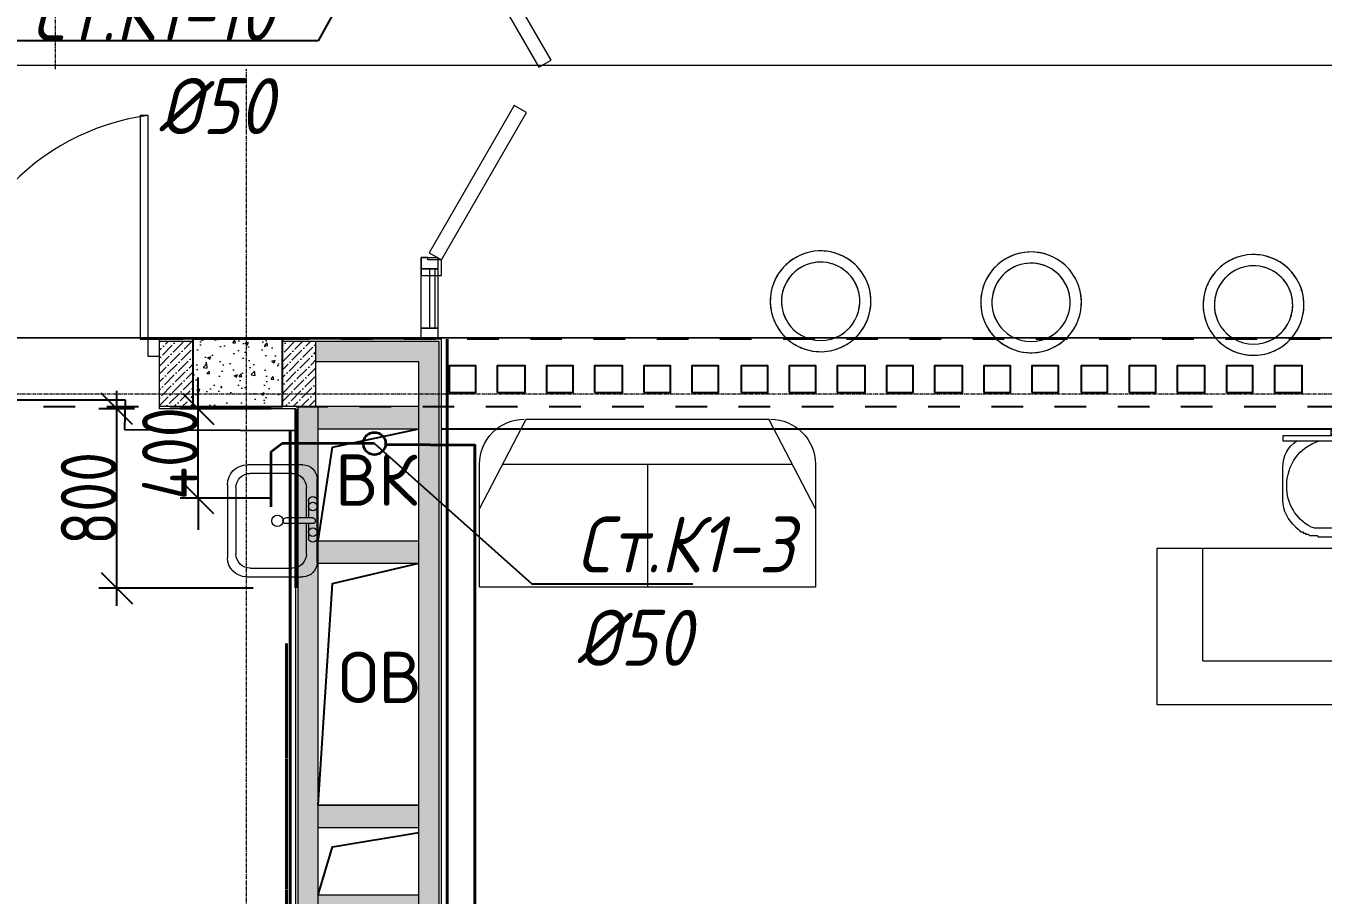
# Model space of a CAD drawing. Header units: millimetres. Extents: x -10178924 to 11692288, y -947381 to 58396.
# Drawn here: x 850849 to 856642, y -918079 to -914198 of the extents above; entities that cross this region are included whole.
import ezdxf
from ezdxf import colors
from ezdxf.entities.mleader import LeaderData, LeaderLine
from ezdxf.math import Vec2, Vec3

# ---------------------------------------------------------------- set-up
doc = ezdxf.new("R2010")
doc.units = ezdxf.units.MM
for name, pattern in [('ADSK_Штрих_ш3 п1_5', [4.5, 3, -1.5]), ('короткая штриховая', [282.222222, 141.111111, -141.111111]), ('осевая', [50.8, 31.75, -6.35, 6.35, -6.35])]:
    doc.linetypes.add(name, pattern=pattern)
for name, color, linetype, lineweight in [('0. Подпись', 194, 'Continuous', 18), ('Medium Lines', 7, 'Continuous', 9), ('PDF _Разрезы', 7, 'Continuous', 9), ('АР_Двери', 250, 'Continuous', 9), ('ВК_ К1', 24, 'Continuous', 35), ('Двери', 7, 'Continuous', 9), ('Импосты витража', 7, 'Continuous', 9), ('Панели витража', 7, 'Continuous', 9), ('Перегородки пеноблок', 40, 'Continuous', 9), ('Размеры осевые', 153, 'Continuous', 9), ('Сантехнические приборы', 7, 'Continuous', 9), ('Стены.1', 7, 'Continuous', 25), ('Трасса', 6, 'Continuous', 40), ('ТХ оборудование', 7, 'Continuous', 9), ('Штрих', 7, 'Continuous', 13)]:
    doc.layers.add(name, color=color, linetype=linetype, lineweight=lineweight)
for name, color, linetype in [('_надписи канализация', 7, 'Continuous'), ('PDF _Стены краска9010', 7, 'Continuous'), ('ВК_Выноски', 7, 'Continuous'), ('ПОЛЫ', 7, 'Continuous'), ('Стены внутр.1', 7, 'Continuous')]:
    doc.layers.add(name, color=color, linetype=linetype)
doc.layers.add('PDF _Отверстия_новые', color=7, linetype='Continuous', true_color=0x535353)
doc.layers.add('PDF _Стены отделка', color=7, linetype='Continuous', true_color=0xb505c2)
doc.styles.add('ISOCPEUR', font='isocpeui.ttf', dxfattribs={"width": 0.9})
doc.styles.add('ISOCPEUR_1', font='isocpeur.ttf', dxfattribs={"width": 0.78, "height": 240})
doc.styles.add('PDF ISOCPEUR', font='isocpeur.ttf')
doc.linetypes.add('зигзаг', pattern='A,0.00254,-5.08,[131,ltypeshp.shx,S=5.08,R=0,X=-5.08,Y=0],-10.16,[131,ltypeshp.shx,S=5.08,R=180,X=5.08,Y=0],-5.08', length=20.32254)
pattern_1 = [(50, (-27015.96, 127632.76), (143.45204, -12.55043), [15, -165]), (355, (-27015.96, 127632.76), (-27.75027, 150.43843), [12, -132]), (100.45144, (-27004, 127631.72), (115.70177, 137.888), [12.74804, -140.22842]), (46.1842, (-27015.96, 127672.76), (213.44827, -33.10386), [22.5, -247.5]), (96.63564, (-26998.17, 127670), (186.9324, 194.82372), [19.12207, -210.34275]), (351.18416, (-27015.96, 127672.76), (186.9324, 194.82372), [18, -198]), (21, (-26995.96, 127662.76), (119.38141, -80.52378), [15, -165]), (326, (-26995.96, 127662.76), (48.66307, 145.03001), [12, -132]), (71.451445, (-26986.01, 127656.05), (168.04448, 64.50623), [12.74804, -140.22842]), (37.5, (-27015.96, 127632.764), (2.431971, 66.578771), [0, -130.4, 0, -134, 0, -132.5]), (7.5, (-27015.96, 127632.764), (52.613907, 78.882342), [0, -76.4, 0, -127.4, 0, -50.5]), (327.5, (-27060.56, 127632.764), (106.764487, -4.510974), [0, -50, 0, -156, 0, -207]), (317.5, (-27080.56, 127632.76), (116.637234, 20.020996), [0, -65, 0, -103.6, 0, -147])]
pattern_2 = [(45, (-27015.958, 127632.764), (13.258252, 48.6135912), [62.5, -12.5, 0, -12.5])]

# ---------------------------------------------------------------- blocks, each defined once
blk = doc.blocks.new('_None')
blk = doc.blocks.new('A$C160D1FD5')
at = {"layer": 'ТХ оборудование', "color": 252, "lineweight": 9, "true_color": 0x939598}
for p, q in [((775.9, 1224.7), (798.5, 1224.7)), ((775.9, 1224.7), (775.9, 1202.1)), ((775.9, 1224.7), (798.5, 1224.7)), ((775.9, 1224.7), (775.9, 1202.1)), ((798.5, 1202.1), (798.5, 1224.7)), ((798.5, 1202.1), (798.5, 1224.7)), ((1012.9, 1202.1), (561.4, 1202.1)), ((561.4, 1202.1), (561.4, 1179.5)), ((561.4, 1179.5), (1012.9, 1179.5)), ((1012.9, 1179.5), (1012.9, 1202.1)), ((561.4, 914.3), (561.4, 1061)), ((1012.9, 1061), (1012.9, 914.3)), ((203.2, 699.8), (1399.6, 699.8)), ((203.2, 197.5), (203.2, 699.8)), ((719.5, 750.6), (849.3, 750.6))]:
    blk.add_line(p, q, dxfattribs=at)
for points in [[(617.9, 795.8), (629.1, 784.5), (634.8, 778.8), (640.4, 773.2), (646.1, 773.2), (651.7, 773.2), (651.7, 767.5), (657.4, 767.5), (663, 767.5), (663, 761.9), (668.7, 761.9), (674.3, 761.9), (674.3, 761.9), (679.9, 756.3), (685.6, 756.3), (691.2, 756.3), (691.2, 756.3), (696.9, 756.3), (702.5, 756.3), (702.5, 756.3), (713.8, 756.3), (719.4, 750.6)], [(685.6, 795.8), (702.5, 790.1), (719.4, 790.1), (736.4, 790.1), (742, 790.1), (753.3, 790.1), (770.2, 790.1), (787.2, 790.1), (804.1, 790.1), (821, 790.1)], [(821, 790.1), (826.7, 790.1), (838, 790.1), (854.9, 790.1), (871.8, 790.1), (888.8, 795.8)], [(849.3, 750.6), (860.5, 756.3), (866.2, 756.3), (871.8, 756.3), (877.5, 756.3), (883.1, 756.3), (883.1, 756.3), (888.8, 756.3), (894.4, 756.3), (900, 761.9), (900, 761.9), (905.7, 761.9), (911.3, 761.9), (911.3, 767.5), (917, 767.5), (922.6, 767.5), (922.6, 773.2), (928.3, 773.2), (933.9, 773.2), (933.9, 778.8), (939.6, 778.8), (945.2, 784.5), (956.5, 795.8)], [(203.2, 197.5), (1399.6, 197.5), (1399.6, 699.8), (1602.8, 699.8), (1602.8, 0), (0, 0)], [(0, 0), (0, 699.8), (203.2, 699.8)]]:
    blk.add_lwpolyline(points, dxfattribs=at)
for points in [[(561.4, 1061), (561.4, 1111.8), (584, 1151.3), (623.5, 1179.5)], [(578.4, 976.4), (578.4, 1072.3), (634.8, 1151.3), (725.1, 1179.5)], [(775.9, 1202.1), (775.9, 1207.8), (781.5, 1213.4), (787.2, 1213.4)], [(787.2, 1213.4), (792.8, 1213.4), (798.5, 1207.8), (798.5, 1202.1)], [(849.3, 1179.5), (939.6, 1151.3), (996, 1072.3), (996, 976.4)], [(950.8, 1179.5), (990.3, 1151.3), (1012.9, 1111.8), (1012.9, 1061)], [(685.6, 795.8), (617.9, 829.6), (578.4, 903), (578.4, 976.4)], [(996, 976.4), (996, 903), (956.5, 829.6), (888.8, 795.8)], [(617.9, 795.8), (584, 824), (561.4, 869.1), (561.4, 914.3)], [(1012.9, 914.3), (1012.9, 869.1), (990.3, 824), (956.5, 795.8)]]:
    blk.add_open_spline(points, degree=3, dxfattribs=at)
blk = doc.blocks.new('F_Table_Round_450 - D450х750-V327-План 3-го этажа')
at = {"layer": 'ТХ оборудование', "color": 252, "lineweight": 9, "true_color": 0x939598}
for radius, start, end in [(225, 360, 180), (225, 128.57143, 141.42857), (175, 75.34841, 180), (225, 115.71429, 128.57143), (175, 75.34841, 135), (225, 102.85714, 115.71429), (225, 90, 102.85714), (225, 77.14286, 90), (225, 64.28571, 77.14286), (225, 51.42857, 64.28571), (225, 38.57143, 51.42857), (225, 141.42857, 154.28571), (175, 135, 150), (175, 15, 75), (175, 15, 75), (225, 25.71429, 38.57143), (225, 154.28571, 167.14286), (175, 150, 165), (225, 12.85714, 25.71429), (225, 167.14286, 180), (225, 180, 360), (225, 180, 257.14286), (175, 165, 180), (175, 180, 255), (175, 360, 14.7076), (175, 0, 14.7076), (225, 0, 12.85714), (175, 180, 360), (175, 255, 360), (225, 334.28571, 347.14286), (225, 347.14286, 360), (225, 321.42857, 334.28571), (225, 308.57143, 321.42857), (225, 257.14286, 270), (225, 270, 282.85714), (225, 282.85714, 295.71429), (225, 295.71429, 308.57143)]:
    blk.add_arc((0, 0), radius, start, end, dxfattribs=at)
blk = doc.blocks.new('A$C20644A72')
at = {"color": 252, "lineweight": 9, "true_color": 0x939598}
for p, q in [((-600, 200), (-600, 750)), ((-1245.9, 200), (45.9, 200))]:
    blk.add_line(p, q, dxfattribs=at)
at = {"layer": 'ТХ оборудование', "color": 252, "lineweight": 9, "true_color": 0x939598}
for p, q in [((150, 750), (-1350, 750)), ((-1350, 750), (-1350, 200)), ((150, 200), (150, 750)), ((-1350, 400), (-1141.8, 0)), ((150, 400), (-58.2, 0)), ((-1141.8, 0), (-58.2, 0))]:
    blk.add_line(p, q, dxfattribs=at)
for centre, start, end in [((-1150, 200), 180, 270), ((-50, 200), 270, 0)]:
    blk.add_arc(centre, 200, start, end, dxfattribs=at)
blk = doc.blocks.new('Туалетный столик с раковиной-Квадратный - 500 x 440 мм-749028-1 этаж')
at = {"layer": 'Сантехнические приборы'}
for p, q in [((-145.4, 219.9), (181.3, 219.9)), ((-145.4, 219.9), (181.3, 219.9)), ((-132.7, 181.8), (164.1, 181.8)), ((-234.3, -116.6), (-234.3, 131)), ((-234.3, -116.6), (-234.3, 131)), ((-196.2, -69), (-196.2, 118.3)), ((227.6, 118.3), (227.6, -69)), ((265.7, 135.5), (265.7, -116.6)), ((265.7, 135.5), (265.7, -116.6)), ((3, -160.7), (3, -40.4)), ((28.4, -160.7), (28.4, -40.4)), ((3, -132.5), (-132.7, -132.5)), ((-73.2, -142), (3, -142)), ((164.1, -132.5), (28.4, -132.5)), ((28.4, -142), (91.9, -142)), ((202.2, -180.1), (-170.8, -180.1)), ((202.2, -180.1), (-170.8, -180.1)), ((91.9, -180.1), (-73.2, -180.1))]:
    blk.add_line(p, q, dxfattribs=at)
for centre, radius, start, end in [((-145.4, 131), 88.9, 90, 180), ((-145.4, 131), 88.9, 90, 180), ((-132.7, 118.3), 63.5, 90, 180), ((164.1, 118.3), 63.5, 360, 90), ((181.3, 135.5), 84.4, 0, 90), ((181.3, 135.5), 84.4, 360, 90), ((15.7, -3.2), 25.4, 360, 180), ((15.7, -3.2), 25.4, 180, 0), ((15.7, -40.4), 12.7, 360, 180), ((-132.7, -69), 63.5, 180, 270), ((164.1, -69), 63.5, 270, 360), ((-170.8, -116.6), 63.5, 180, 270), ((-170.8, -116.6), 63.5, 180, 270), ((-73.2, -161.1), 19, 90, 270), ((-47.8, -161.1), 19, 360, 180), ((-47.8, -161.1), 19, 180, 0), ((15.7, -160.7), 12.7, 180, 0), ((66.5, -161.1), 19, 0, 180), ((66.5, -161.1), 19, 180, 0), ((91.9, -161.1), 19, 270, 90), ((202.2, -116.6), 63.5, 270, 0), ((202.2, -116.6), 63.5, 270, 0)]:
    blk.add_arc(centre, radius, start, end, dxfattribs=at)
blk = doc.blocks.new('AC-Дверь-Двупольная ГОСТ 23747-2015 2 - ДО21-18 витражная-6670467-1 этаж')
at = {"layer": 'Medium Lines'}
for p, q in [((-21.3, 540), (-870, 50)), ((10.3, 485.4), (-21.3, 540)), ((-838.5, -4.6), (10.3, 485.4)), ((211.8, 430), (180.3, 375.4)), ((870, 50), (211.8, 430)), ((180.3, 375.4), (838.5, -4.6)), ((-870, 50), (-940, 50)), ((-940, 50), (-940, -40)), ((-870, -10), (-870, 50)), ((-870, 50), (-838.5, -4.6)), ((838.5, -4.6), (870, 50)), ((940, 50), (870, 50)), ((870, 50), (870, -10)), ((940, -40), (940, 50)), ((-940, -40), (-860, -40)), ((-860, -10), (-870, -10)), ((-860, -40), (-860, -10)), ((870, -10), (860, -10)), ((860, -10), (860, -40)), ((860, -40), (940, -40))]:
    blk.add_line(p, q, dxfattribs=at)
blk = doc.blocks.new('_Oblique')
at = {"color": 0, "linetype": 'ByBlock', "lineweight": -2}
blk.add_line((-0.5, -0.5), (0.5, 0.5), dxfattribs=at)
blk = doc.blocks.new('A$Cad086cf1')
at = {"layer": 'Перегородки пеноблок', "true_color": 0x636466, "transparency": 33554687}
h = blk.add_hatch(dxfattribs=at)
h.set_pattern_fill('ANSI36', color=251, scale=10)
h.set_pattern_definition([(45, (-61333.03, -56668.855), (16.83798, 61.739261), [79.375, -15.875, 0, -15.875])])
h.paths.add_polyline_path([(18362.735, -41316.478), (18362.735, -41406.478), (18822.735, -41406.478), (18822.735, -47736.478), (18912.735, -47736.478), (18912.735, -41316.478)])
h = blk.add_hatch(dxfattribs=at)
h.set_pattern_fill('ANSI36', color=251, scale=10)
h.set_pattern_definition([(45, (-61873.03, -56668.855), (16.83798, 61.739261), [79.375, -15.875, 0, -15.875])])
h.paths.add_polyline_path([(18372.735, -41706.478), (18822.735, -41706.478), (18822.735, -41606.478), (18282.735, -41606.478), (18282.735, -47736.478), (18372.735, -47736.478), (18372.735, -43886.478), (18822.735, -43886.478), (18822.735, -43786.478), (18372.735, -43786.478), (18372.904, -43486.478), (18822.735, -43486.478), (18822.735, -43386.478), (18372.904, -43386.478), (18372.735, -42306.478), (18822.735, -42306.478), (18822.735, -42206.478), (18372.735, -42206.478)])
at = {"layer": 'ПОЛЫ', "lineweight": 0, "ltscale": 100, "true_color": 0x636466, "transparency": 33554687}
h = blk.add_hatch(dxfattribs=at)
h.set_pattern_fill('AR-CONC', color=251, scale=20)
h.set_pattern_definition(pattern_1)
h.paths.add_polyline_path([(18212.735, -41306.478), (17812.735, -41306.478), (17812.735, -41606.478), (18212.735, -41606.478)])
h = blk.add_hatch(dxfattribs=at)
h.set_pattern_fill('AR-CONC', color=251, scale=20)
h.set_pattern_definition(pattern_1)
h.paths.add_polyline_path([(18212.735, -41306.478), (17812.735, -41306.478), (17812.735, -41606.478), (18212.735, -41606.478)])
at = {"layer": 'Штрих', "lineweight": 0, "ltscale": 100, "true_color": 0x636466, "transparency": 33554687}
h = blk.add_hatch(dxfattribs=at)
h.set_pattern_fill('ANSI36', color=251, scale=200)
h.set_pattern_definition(pattern_2)
h.paths.add_polyline_path([(17812.735, -41606.478), (17812.735, -41316.478), (17662.735, -41316.478), (17662.735, -41606.478)])
h = blk.add_hatch(dxfattribs=at)
h.set_pattern_fill('ANSI36', color=251, scale=200)
h.set_pattern_definition(pattern_2)
h.paths.add_polyline_path([(17812.735, -41606.478), (17812.735, -41316.478), (17662.735, -41316.478), (17662.735, -41606.478)])
h = blk.add_hatch(dxfattribs=at)
h.set_pattern_fill('ANSI36', color=251, scale=200)
h.set_pattern_definition(pattern_2)
h.paths.add_polyline_path([(18362.735, -41606.478), (18362.735, -41316.478), (18212.735, -41316.478), (18212.735, -41606.478)])
h = blk.add_hatch(dxfattribs=at)
h.set_pattern_fill('ANSI36', color=251, scale=200)
h.set_pattern_definition(pattern_2)
h.paths.add_polyline_path([(18362.735, -41606.478), (18362.735, -41316.478), (18212.735, -41316.478), (18212.735, -41606.478)])
at = {"color": 251, "true_color": 0x636466, "transparency": 33554687}
for points in [[(18958.254, -41543.383), (19076.772, -41543.383), (19076.772, -41424.865), (18958.254, -41424.865)], [(19172.715, -41543.383), (19296.877, -41543.383), (19296.877, -41424.865), (19172.715, -41424.865)], [(19392.819, -41543.383), (19511.337, -41543.383), (19511.337, -41424.865), (19392.819, -41424.865)], [(19607.28, -41543.383), (19731.442, -41543.383), (19731.442, -41424.865), (19607.28, -41424.865)], [(19827.385, -41543.383), (19945.902, -41543.383), (19945.902, -41424.865), (19827.385, -41424.865)], [(20041.845, -41543.383), (20160.363, -41543.383), (20160.363, -41424.865), (20041.845, -41424.865)], [(20261.95, -41543.383), (20380.467, -41543.383), (20380.467, -41424.865), (20261.95, -41424.865)], [(20476.41, -41543.383), (20594.928, -41543.383), (20594.928, -41424.865), (20476.41, -41424.865)], [(20690.871, -41543.383), (20815.032, -41543.383), (20815.032, -41424.865), (20690.871, -41424.865)], [(20910.975, -41543.383), (21029.493, -41543.383), (21029.493, -41424.865), (20910.975, -41424.865)], [(21125.436, -41543.383), (21249.597, -41543.383), (21249.597, -41424.865), (21125.436, -41424.865)], [(21345.54, -41543.383), (21464.058, -41543.383), (21464.058, -41424.865), (21345.54, -41424.865)], [(21560.001, -41543.383), (21678.519, -41543.383), (21678.519, -41424.865), (21560.001, -41424.865)], [(21780.105, -41543.383), (21898.623, -41543.383), (21898.623, -41424.865), (21780.105, -41424.865)], [(21994.566, -41543.383), (22113.084, -41543.383), (22113.084, -41424.865), (21994.566, -41424.865)], [(22209.027, -41543.383), (22333.188, -41543.383), (22333.188, -41424.865), (22209.027, -41424.865)], [(22429.131, -41543.383), (22547.649, -41543.383), (22547.649, -41424.865), (22429.131, -41424.865)], [(22643.592, -41543.383), (22767.753, -41543.383), (22767.753, -41424.865), (22643.592, -41424.865)]]:
    blk.add_lwpolyline(points, close=True, dxfattribs=at)
at = {"layer": 'PDF _Отверстия_новые', "color": 251, "true_color": 0x636466, "transparency": 33554687}
for points in [[(18372.735, -42206.478), (18436.236, -41787.352), (18822.735, -41706.478)], [(18372.904, -43386.478), (18436.236, -42397.352), (18822.735, -42306.478)], [(18372.735, -43786.478), (18436.236, -43573.091), (18821.471, -43509.115)]]:
    blk.add_lwpolyline(points, dxfattribs=at)
at = {"layer": 'PDF _Разрезы', "color": 251, "lineweight": 9, "true_color": 0x636466, "transparency": 33554687}
blk.add_lwpolyline([(-9446.402, -40081.399), (61916.652, -40081.399)], dxfattribs=at)
at = {"layer": 'PDF _Стены краска9010', "color": 251, "true_color": 0x636466, "transparency": 33554585}
for p, q in [((-411.206, -41306.478), (54327.929, -41287.094)), ((12496.363, -41583.145), (17510.482, -41576.471)), ((17510.482, -41576.471), (17506.93, -41709.356)), ((17506.93, -41709.356), (18282.735, -41713.478)), ((18922.735, -41706.478), (29453.725, -41706.478))]:
    blk.add_line(p, q, dxfattribs=at)
at = {"layer": 'PDF _Стены отделка', "color": 251, "linetype": 'зигзаг', "lineweight": 40, "ltscale": 0.1, "true_color": 0x636466, "transparency": 33554610}
for p, q in [((18948.93, -41306.478), (18948.93, -44568.155)), ((18272.735, -42416.478), (18272.735, -41616.478)), ((18272.735, -41616.478), (18272.735, -41616.478))]:
    blk.add_line(p, q, dxfattribs=at)
at = {"layer": 'PDF _Стены отделка', "color": 251, "ltscale": 0.1, "true_color": 0x636466, "transparency": 33554687}
for p, q in [((17836.105, -41616.478), (17836.105, -41476.478)), ((17472.817, -42497.305), (17472.817, -41536.478)), ((17552.735, -41616.478), (17392.817, -41616.478)), ((18162.735, -41616.478), (17756.105, -41616.478)), ((17836.105, -42016.478), (17836.105, -41616.478)), ((18162.735, -42016.478), (17756.105, -42016.478)), ((17836.105, -42016.478), (17836.105, -42156.478)), ((18082.767, -42417.305), (17392.817, -42417.305))]:
    blk.add_line(p, q, dxfattribs=at)
at = {"layer": 'PDF _Стены отделка', "color": 251, "lineweight": 40, "true_color": 0x636466, "transparency": 33554610}
for p in [(18247.874, -47743.731), (18247.874, -41717.118)]:
    blk.add_line(p, (18247.874, -41717.118), dxfattribs=at)
at = {"layer": 'PDF _Стены отделка', "color": 251, "linetype": 'ADSK_Штрих_ш3 п1_5', "lineweight": 40, "true_color": 0x636466, "transparency": 33554610}
blk.add_line((18231.258, -42664.612), (18231.258, -43864.612), dxfattribs=at)
at = {"layer": 'АР_Двери', "color": 251, "true_color": 0x636466, "transparency": 33554687}
for points in [[(17612.735, -40306.478), (17577.735, -40306.478), (17577.735, -41306.478), (17612.735, -41306.478)], [(17612.735, -41306.478), (17662.735, -41306.478), (17662.735, -41383.86), (17612.735, -41383.86)]]:
    blk.add_lwpolyline(points, close=True, dxfattribs=at)
blk.add_arc((17754.292, -41345.367), 1048.489, 97.7592382, 177.8743899, dxfattribs=at)
at = {"layer": 'Импосты витража', "color": 251, "true_color": 0x636466, "transparency": 33554687}
for points in [[(18832.735, -40941.478), (18907.735, -40941.478), (18907.735, -40991.478), (18832.735, -40991.478)], [(18832.735, -40991.478), (18907.735, -40991.478), (18907.735, -41256.478), (18832.735, -41256.478)], [(18832.735, -41256.478), (18907.735, -41256.478), (18907.735, -41306.478), (18832.735, -41306.478)]]:
    blk.add_lwpolyline(points, close=True, dxfattribs=at)
at = {"layer": 'Панели витража', "color": 251, "true_color": 0x636466, "transparency": 33554687}
for p, q in [((18895.235, -40991.478), (18870.235, -40991.478)), ((18870.235, -40991.478), (18870.235, -41256.478)), ((18895.235, -41256.478), (18895.235, -40991.478)), ((18870.235, -41256.478), (18895.235, -41256.478))]:
    blk.add_line(p, q, dxfattribs=at)
at = {"layer": 'Перегородки пеноблок', "color": 251, "linetype": 'Continuous', "true_color": 0x636466, "transparency": 33554687}
for p, q in [((18305.384, -41306.478), (17662.735, -41306.478)), ((17662.735, -41306.478), (17662.735, -41616.478)), ((18305.384, -41306.478), (17662.735, -41306.478)), ((17662.735, -41306.478), (17662.735, -41616.478)), ((17812.735, -41316.478), (17662.735, -41316.478)), ((17812.735, -41316.478), (17662.735, -41316.478)), ((18362.735, -41316.478), (18212.735, -41316.478)), ((18362.735, -41316.478), (18212.735, -41316.478)), ((18922.735, -41306.478), (18305.384, -41306.478)), ((18912.735, -41316.478), (18362.735, -41316.478)), ((18912.735, -44795.478), (18912.735, -41316.478)), ((18922.735, -44785.478), (18922.735, -41306.478)), ((18822.735, -41406.478), (18362.735, -41406.478)), ((18822.735, -42066.254), (18822.735, -41406.478)), ((18912.735, -44795.478), (18912.735, -41376.254)), ((18822.735, -41606.478), (17662.735, -41606.478)), ((18372.735, -41606.478), (17662.735, -41606.478)), ((18272.735, -41616.478), (17662.735, -41616.478)), ((18272.735, -41616.478), (17662.735, -41616.478)), ((18272.735, -47736.478), (18272.735, -41616.478)), ((18282.735, -47736.478), (18282.735, -41606.478)), ((18372.735, -42066.254), (18372.735, -41606.478)), ((18822.735, -41672.704), (18822.735, -41606.478)), ((18372.735, -42066.254), (18372.735, -41706.478)), ((18372.735, -41706.478), (18822.735, -41706.478))]:
    blk.add_line(p, q, dxfattribs=at)
at = {"layer": 'Перегородки пеноблок', "color": 251, "true_color": 0x636466, "transparency": 33554687}
for p, q in [((18372.735, -42206.478), (18822.735, -42206.478)), ((18372.735, -42306.478), (18822.735, -42306.478))]:
    blk.add_line(p, q, dxfattribs=at)
at = {"layer": 'Перегородки пеноблок', "color": 251, "linetype": 'Continuous', "true_color": 0x636466, "transparency": 33554687}
blk.add_lwpolyline([(18362.735, -41606.478), (18362.735, -41316.478)], dxfattribs=at)
blk.add_lwpolyline([(18362.735, -41606.478), (18362.735, -41316.478)], dxfattribs=at)
at = {"layer": 'Перегородки пеноблок', "color": 251, "linetype": 'Continuous', "true_color": 0x636466, "transparency": 33554687, "flags": 128}
for points in [[(18372.735, -47736.478), (18372.735, -42066.254)], [(18822.735, -47736.478), (18822.735, -42066.254)], [(18822.904, -43386.478), (18372.904, -43386.478)], [(18372.904, -43386.478), (18822.904, -43386.478)], [(18372.904, -43486.478), (18822.904, -43486.478)], [(18372.735, -43786.478), (18822.735, -43786.478)]]:
    blk.add_lwpolyline(points, dxfattribs=at)
at = {"layer": 'Размеры осевые', "color": 251, "linetype": 'осевая', "ltscale": 0.5, "true_color": 0x636466, "transparency": 33554687}
for p, q in [((17200, -40100), (17200, -25800)), ((18051.913, -52200), (18051.913, -40100)), ((-9750, -41550), (62308.109, -41550))]:
    blk.add_line(p, q, dxfattribs=at)
at = {"layer": 'Стены внутр.1', "color": 251, "linetype": 'короткая штриховая', "true_color": 0x636466, "transparency": 33554687, "flags": 128}
for points in [[(43732.649, -41306.478), (17662.735, -41306.478)], [(10372.735, -41606.478), (43732.649, -41606.478)]]:
    blk.add_lwpolyline(points, dxfattribs=at)
at = {"layer": 'Стены.1', "color": 251, "linetype": 'Continuous', "true_color": 0x636466, "transparency": 33554687, "flags": 128}
blk.add_lwpolyline([(17812.735, -41606.478), (18212.735, -41606.478), (18212.735, -41306.478), (17812.735, -41306.478)], close=True, dxfattribs=at)
blk.add_lwpolyline([(17812.735, -41606.478), (18212.735, -41606.478), (18212.735, -41306.478), (17812.735, -41306.478)], close=True, dxfattribs=at)
at = {"layer": 'PDF _Стены отделка', "color": 251, "ltscale": 0.1, "true_color": 0x636466, "transparency": 33554687}
for p, xscale, yscale, zscale, rotation in [((17472.817, -41616.478), 140.0000000000001, 140.0000000000001, 140.0000000000001, 90), ((17836.105, -41616.478), 140, 140, 140, 270), ((17836.105, -42016.478), 140.0000000000001, 140.0000000000001, 140.0000000000001, 90), ((17472.817, -42417.305), 140, 140, 140, 270)]:
    blk.add_blockref('_Oblique', p, dxfattribs=dict(at, xscale=xscale, yscale=yscale, zscale=zscale, rotation=rotation))
at = {"layer": 'Двери', "color": 251, "true_color": 0x636466, "transparency": 33554687, "rotation": 270}
blk.add_blockref('AC-Дверь-Двупольная ГОСТ 23747-2015 2 - ДО21-18 витражная-6670467-1 этаж', (18872.735, -40081.478), dxfattribs=at)
at = {"layer": 'Сантехнические приборы', "color": 251, "true_color": 0x636466, "transparency": 33554687, "xscale": -1.000000000000001, "rotation": 90}
blk.add_blockref('Туалетный столик с раковиной-Квадратный - 500 x 440 мм-749028-1 этаж', (18187.339, -42101.122), dxfattribs=at)
at = {"layer": 'ТХ оборудование', "color": 251, "true_color": 0x636466, "transparency": 33554687, "rotation": 210.0793757275994}
for p in [(20616.614, -41136.631), (21556.495, -41141.304), (22550.188, -41152.949)]:
    blk.add_blockref('F_Table_Round_450 - D450х750-V327-План 3-го этажа', p, dxfattribs=at)
at = {"layer": 'ТХ оборудование', "color": 251, "true_color": 0x636466, "transparency": 33554687, "xscale": -1, "rotation": 180}
blk.add_blockref('A$C20644A72', (20443.271, -41663.528), dxfattribs=at)
at = {"layer": 'ТХ оборудование', "color": 251, "true_color": 0x636466, "transparency": 33554687}
blk.add_blockref('A$C160D1FD5', (22119.919, -42938.966), dxfattribs=at)
at = {"layer": '0. Подпись', "color": 251, "lineweight": 5, "ltscale": 0.1, "true_color": 0x636466, "transparency": 33554687, "char_height": 229.1932, "attachment_point": 7, "style": 'PDF ISOCPEUR'}
for s, insert in [('ВК', (18448.24, -42049.89)), ('ОВ', (18462.95, -42930.872))]:
    blk.add_mtext(s, dxfattribs=dict(at, insert=insert))
at = {"layer": 'PDF _Стены отделка', "color": 251, "ltscale": 0.1, "true_color": 0x636466, "transparency": 33554687, "char_height": 250, "attachment_point": 5, "rotation": 90, "style": 'ISOCPEUR_1'}
for s, insert in [('\\A1;400', (17711.105, -41816.478)), ('\\A1;800', (17347.817, -42016.892))]:
    blk.add_mtext(s, dxfattribs=dict(at, insert=insert))

msp = doc.modelspace()

# ---------------------------------------------------------------- linework, layer by layer
at = {"layer": 'ВК_ К1'}
for p, q in [((851943.9, -916098.1), (851991.5, -916062.6)), ((852405.1, -916062.6), (851991.5, -916062.6)), ((851943.9, -916344.9), (851943.9, -916098.1))]:
    msp.add_line(p, q, dxfattribs=at)
at = {"layer": 'ВК_ К1', "ltscale": 100}
msp.add_circle((852405.1, -916062.6), 50, dxfattribs=at)
at = {"layer": 'Трасса', "ltscale": 50}
msp.add_lwpolyline([(852854.2, -920111.7), (852854.2, -916070.1), (852455, -916066.3)], dxfattribs=at)

# ---------------------------------------------------------------- block references
msp.add_blockref('A$Cad086cf1', (833781.5, -874290.7))

# ---------------------------------------------------------------- leaders
at = {"layer": '_надписи канализация', "lineweight": -2}
ml = msp.add_multileader_mtext('Standard', dxfattribs=at)
ml.set_content('\\A1;Приямок{\\Fisocp3|c204; }800{\\fArial|b0|i0|c204|p34;х}800х800(h)\\P{\\fArial|b0|i0|c204|p34;с\\Fisocp3|c204; }насосом дренажным {\\A0; \\H0.91667x;ГНОМ 10-10Г\\A1;\\H1.09091x; \\PN=1,1 кВт \\P (1 раб)\\Fisocp3|c204; \\fISOCPEUR|b0|i0|c204|p34;(закрыть рифленым железом)}', color=256, style='ISOCPEUR')
ml.set_leader_properties(lineweight=13)
ml.set_arrow_properties(name='NONE')
ml.build(insert=Vec2(0, 0))
ml.multileader.update_dxf_attribs({"text_left_attachment_type": 6, "text_right_attachment_type": 6, "dogleg_length": 100, "arrow_head_size": 300, "scale": 100})
ctx = ml.context
ctx.base_point, ctx.scale, ctx.char_height, ctx.arrow_head_size, ctx.landing_gap_size, ctx.plane_origin = Vec3(740434.3, -912667.1), 100, 250, 300, 0.09, Vec3(743281.2, -913662)
ctx.left_attachment, ctx.right_attachment, ctx.text_align_type = 6, 6, 1
notes = []
notes.append((ctx, [(1, (1, 1, 0), (745889.2, -912667.1), (-1, 0), 100, [(1, [(748693.9, -916333.7)], 0, [])])]))
ctx.mtext.insert, ctx.mtext.width, ctx.mtext.alignment, ctx.mtext.flow_direction = Vec3(742864.1, -912342.1), 6781.384, 2, 5
at = {"layer": 'ВК_Выноски'}
ml = msp.add_multileader_mtext('Standard', dxfattribs=at)
ml.set_content('{\\W0.9;Ст.К1-10\\P%%C50 \\P\\P }', color=7, style='ISOCPEUR')
ml.set_leader_properties(color=7, linetype='ByLayer', lineweight=-1)
ml.set_arrow_properties(name='NONE')
ml.build(insert=Vec2(0, 0))
ml.multileader.update_dxf_attribs({"text_left_attachment_type": 6, "text_right_attachment_type": 6, "dogleg_length": 0.36, "arrow_head_size": 300})
ctx = ml.context
ctx.base_point, ctx.char_height, ctx.arrow_head_size, ctx.landing_gap_size, ctx.plane_origin = Vec3(850645.9, -914263.9), 250, 300, 100, Vec3(863498.8, -939316.4)
ctx.left_attachment, ctx.right_attachment, ctx.text_align_type = 6, 6, 2
notes.append((ctx, [(1, (1, 1, 0), (852153.9, -914263.9), (-1, 0), 100.4, [(0, [(853092.4, -912572.7)], 0, [])])]))
ctx.mtext.insert, ctx.mtext.width, ctx.mtext.alignment, ctx.mtext.flow_direction = Vec3(851953.6, -914013.9), 2900.426, 3, 5
ml = msp.add_multileader_mtext('Standard', dxfattribs=at)
ml.set_content('{\\W0.9;Ст.К1-3\\P%%C50 }', color=7, style='ISOCPEUR')
ml.set_leader_properties(color=7, linetype='ByLayer', lineweight=-1)
ml.set_arrow_properties(name='NONE')
ml.build(insert=Vec2(0, 0))
ml.multileader.update_dxf_attribs({"text_left_attachment_type": 6, "text_right_attachment_type": 6, "dogleg_length": 0.36, "arrow_head_size": 300})
ctx = ml.context
ctx.base_point, ctx.char_height, ctx.arrow_head_size, ctx.landing_gap_size, ctx.plane_origin = Vec3(853208.5, -916688.3), 250, 300, 100, Vec3(862584.4, -942752.9)
ctx.left_attachment, ctx.right_attachment = 6, 6
notes.append((ctx, [(0, (1, 1, 0), (853108.1, -916688.3), (1, 0), 100.4, [(0, [(852405.1, -916062.6)], 0, [])])]))
ctx.mtext.insert, ctx.mtext.width, ctx.mtext.flow_direction = Vec3(853308.5, -916388.3), 513.532, 5
for ctx, leaders in notes:
    for number, flags, end, landing, length, lines in leaders:
        leader = LeaderData()
        leader.index, (leader.has_last_leader_line, leader.has_dogleg_vector, leader.attachment_direction) = number, flags
        leader.last_leader_point, leader.dogleg_vector, leader.dogleg_length = Vec3(end), Vec3(landing), length
        for number, points, colour, breaks in lines:
            line = LeaderLine()
            line.index, line.vertices, line.color, line.breaks = number, Vec3.list(points), colors.encode_raw_color(colour), breaks
            leader.lines.append(line)
        ctx.leaders.append(leader)

doc.saveas('drawing.dxf')
